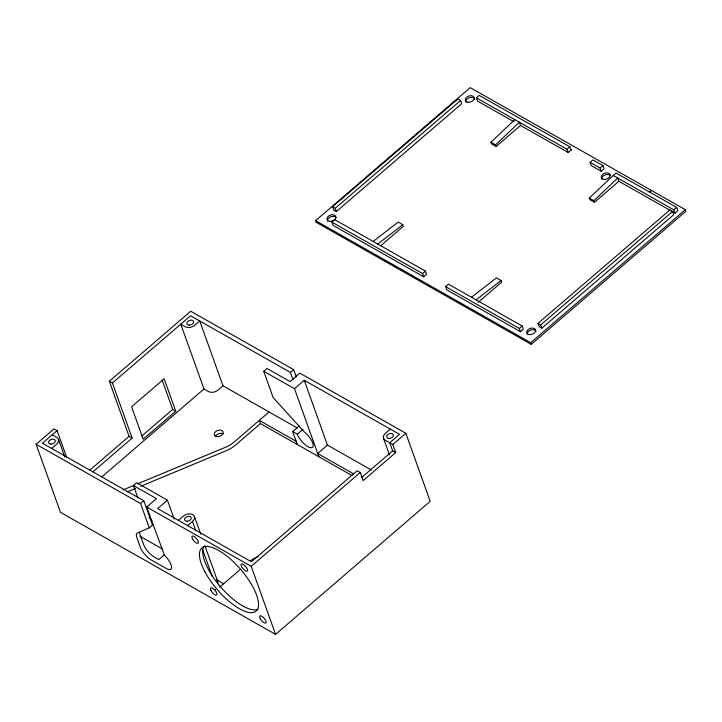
<?xml version="1.0" encoding="UTF-8"?>
<svg xmlns="http://www.w3.org/2000/svg" width="722" height="722" viewBox="0 0 722 722"><rect width="100%" height="100%" fill="white"/><g stroke="black" fill="none" stroke-linecap="round" stroke-linejoin="round"><path stroke-width="1.08" d="M496.14 146.485L495.554 144.869L519.389 122.244L520.553 125.484L496.14 146.485L491.529 143.877L490.951 142.252L514.786 119.626M594.468 202.286L589.865 199.669L589.278 198.045L615.965 172.973L676.658 207.404L677.814 210.643L674.971 213.098L618.889 181.276L617.725 178.036L593.89 200.662L594.468 202.286L618.889 181.276M299.206 425.971L292.699 431.575L297.311 434.193A11.561 4.287 49.3 0 0 307.211 446.241A11.561 4.287 49.3 0 0 313.059 444.247A11.561 4.287 49.3 0 0 304.179 431.855L273.124 397.506L263.729 371.279L266.987 368.482L290.054 381.532L299.82 373.13L405.836 433.281L430.204 501.33L275.569 634.376L60.468 512.322L36.1 444.274L54.006 428.868L57.074 430.61L66.559 457.098M92.985 471.782L132.144 438.083L129.076 436.341L109.347 381.252L190.734 311.227L293.673 369.637L296.327 377.046M57.074 430.61L42.427 443.218L143.831 500.752L152.541 525.056L149.283 527.854L137.045 533.134A11.561 4.287 49.3 0 0 136.846 537.592L140.33 547.312A11.561 4.287 49.3 0 0 150.916 559.776L165.509 568.024A11.561 4.287 49.3 0 0 171.574 566.914A11.561 4.287 49.3 0 0 164.445 555.299L146.728 507.043L156.494 498.64L133.444 485.563L136.702 482.756L167.432 500.193L174.164 519.01M132.144 438.083L112.424 382.994L190.554 315.776L290.425 372.435L293.078 379.853M315.577 220.67L470.212 87.624L685.322 209.678L685.9 211.293L531.266 344.34L316.164 222.286L315.577 220.67L530.688 342.715L531.266 344.34M51.65 448.443L56.533 444.247A6.94 4.63 -19.7 0 0 56.803 437.424L52.192 434.815M332.526 206.781L457.865 98.95L460.555 100.475L461.71 103.715L336.38 211.546L333.69 210.021L332.526 206.781L335.216 208.306L336.38 211.546M335.216 208.306L460.555 100.475M331.912 222.123L334.764 219.668L425.411 271.102L426.576 274.342L423.724 276.797L333.068 225.363L331.912 222.123L422.56 273.557L423.724 276.797M514.019 121.774L477.531 101.071L476.376 97.831L479.218 95.376L569.875 146.819L571.03 150.059M89.907 470.04L129.076 436.341M141.783 436.007L172.666 409.437L162.188 380.16M175.744 411.179L143.182 439.184L131.585 406.775L164.138 378.77L175.744 411.179L172.666 409.437M101.802 476.908L203.992 388.987L180.789 324.178L185.392 326.795A6.94 4.63 -19.7 0 0 194.886 325.207L199.768 321.001L222.981 385.819L297.211 427.938M380.629 245.868L403.354 226.311L402.777 224.695L398.165 222.078L373.175 241.464M222.981 385.819L218.089 390.015A6.94 4.63 -19.7 0 1 208.604 391.604L203.992 388.987M290.425 372.435L293.673 369.637M149.283 527.854L140.582 503.55L143.831 500.752M422.56 273.557L425.411 271.102M571.436 149.707L568.187 152.504L567.023 149.264L569.875 146.819M318.853 456.746L294.486 388.689L304.251 380.286L399.51 434.337L389.745 442.739L392.642 450.844L395.719 452.586L363.166 480.59L360.26 472.495L357.191 470.744L251.391 561.779L157.667 508.595L167.432 500.193M269.071 411.973L234.072 442.081A23.122 15.442 -19.7 0 1 224.587 447.649L137.505 483.884M296.182 441.295L259.306 420.375L260.462 423.615L235.237 445.321A23.122 15.442 -19.7 0 1 225.751 450.898L140.745 486.267M445.609 286.634L448.461 284.179L522.205 326.028L523.369 329.268L520.517 331.723L446.774 289.874L445.609 286.634L519.362 328.483L520.517 331.723M590.073 162.342L592.915 159.896L602.906 165.564L604.07 168.804L601.218 171.249L591.228 165.582L590.073 162.342L600.054 168.009L601.218 171.249M178.406 520.363L183.289 516.167A6.94 4.63 -19.7 0 1 192.783 514.578A6.94 4.63 -19.7 0 1 192.503 521.392L195.879 530.805M600.054 168.009L602.906 165.564M187.621 525.598L192.503 521.392M297.311 434.193L303.005 429.292M164.481 554.686L158.777 559.586L154.174 556.969A11.561 4.287 49.3 0 1 143.588 544.514L140.104 534.785A11.561 4.287 49.3 0 1 139.617 532.836M478.117 302.392L501.691 282.112L501.113 280.488L496.501 277.871L471.502 297.256M304.251 380.286L327.454 445.095L317.689 453.506L353.654 473.912M649.322 192.386L651.515 190.491M390.295 429.103L385.404 433.308A6.94 4.63 -19.7 0 0 385.133 440.122L392.813 444.481L395.719 452.586M519.362 328.483L522.205 326.028M219.596 587.257L240.489 569.279M275.569 634.376L251.202 566.319L360.26 472.495M392.813 444.481L405.836 433.281M538.025 323.384L669.872 209.949L672.561 211.474L673.725 214.714L541.879 328.149L539.19 326.624L538.025 323.384L540.715 324.909L541.879 328.149M361.758 477.413L392.642 450.844M674.971 213.098L673.807 209.858L676.658 207.404M540.715 324.909L672.561 211.474M530.688 342.715L685.322 209.678M377.777 244.081L402.777 224.695M476.114 299.874L501.113 280.488M122.993 489.922L134.4 485.184M127.262 491.872L135.555 488.424M263.729 371.279L294.486 388.689M476.376 97.831L567.023 149.264M613.113 175.419L673.807 209.858M520.553 125.484L568.187 152.504M490.951 142.252L495.554 144.869M589.278 198.045L593.89 200.662M327.454 445.095L371.451 470.067M260.462 423.615L351.903 475.491M109.347 381.252L112.424 382.994M36.1 444.274L140.582 503.55M146.728 507.043L251.202 566.319M140.014 536.284L162.333 548.946M216.952 579.937L223.667 583.755M149.03 517.421L151.918 520.824M383.481 438.254L389.474 454.977M292.699 431.575L297.338 444.535M194.435 516.447L200.797 534.226M204.913 545.724L217.638 581.264M202.611 549.622L212.349 576.806M133.444 485.563L137.812 497.756M58.455 439.301L64.818 457.071M527.259 334.033A4.621 3.087 -19.7 0 1 530.977 329.972A4.621 3.087 -19.7 0 1 536.04 331.326M327.662 221.293A4.621 3.087 -19.7 0 1 330.595 216.871A4.621 3.087 -19.7 0 1 336.163 217.719M466.015 102.253A4.621 3.087 -19.7 0 1 469.381 97.669A4.621 3.087 -19.7 0 1 474.751 99.248M601.958 179.309A4.621 3.087 -19.7 0 1 604.72 175.076A4.621 3.087 -19.7 0 1 610.252 175.5M257.88 609.251A41.623 15.442 49.3 0 1 220.093 586.273A41.623 15.442 49.3 0 1 204.254 546.112M215.607 589.784A4.621 1.715 49.3 0 1 215.318 589.432M215.58 436.494A4.621 3.087 -19.7 0 1 223.125 433.805M250.57 560.714A23.122 15.442 -19.7 0 1 258.386 556.472M217.015 580.217A6.94 4.63 -19.7 0 1 217.539 583.755M529.578 334.638A4.621 3.087 -19.7 0 0 535.553 329.999A4.621 3.087 -19.7 0 0 528.287 329.431A4.621 3.087 -19.7 0 0 529.578 334.638M329.846 221.311A4.621 3.087 -19.7 0 0 335.82 216.663A4.621 3.087 -19.7 0 0 328.546 216.104A4.621 3.087 -19.7 0 0 329.846 221.311M468.199 102.271A4.621 3.087 -19.7 0 0 474.173 97.623A4.621 3.087 -19.7 0 0 466.908 97.064A4.621 3.087 -19.7 0 0 468.199 102.271M604.449 179.435A4.621 3.087 -19.7 0 0 610.09 174.589A4.621 3.087 -19.7 0 0 602.662 174.399A4.621 3.087 -19.7 0 0 604.449 179.435M192.476 538.829A4.621 1.715 49.3 0 0 198.135 543.197A4.621 1.715 49.3 0 0 194.814 536.997A4.621 1.715 49.3 0 0 192.476 538.829M204.994 571.941A41.623 15.442 49.3 0 0 255.949 611.272A41.623 15.442 49.3 0 0 226.076 555.435A41.623 15.442 49.3 0 0 204.994 571.941M260.2 618.573A4.621 1.715 49.3 0 0 265.867 622.951A4.621 1.715 49.3 0 0 262.546 616.741A4.621 1.715 49.3 0 0 260.2 618.573M241.635 566.725A4.621 1.715 49.3 0 0 247.303 571.093A4.621 1.715 49.3 0 0 243.982 564.893A4.621 1.715 49.3 0 0 241.635 566.725M217.43 436.657A4.621 3.087 -19.7 0 0 223.062 431.81A4.621 3.087 -19.7 0 0 215.634 431.621A4.621 3.087 -19.7 0 0 217.43 436.657M211.041 590.677A4.621 1.715 49.3 0 0 216.699 595.054A4.621 1.715 49.3 0 0 213.378 588.845A4.621 1.715 49.3 0 0 211.041 590.677M388.851 438.38A3.466 2.319 -19.7 0 0 393.328 434.906A3.466 2.319 -19.7 0 0 387.876 434.482A3.466 2.319 -19.7 0 0 388.851 438.38M189.11 325.053A3.466 2.319 -19.7 0 0 193.586 321.57A3.466 2.319 -19.7 0 0 188.135 321.146A3.466 2.319 -19.7 0 0 189.11 325.053M50.748 444.093A3.466 2.319 -19.7 0 0 55.233 440.61A3.466 2.319 -19.7 0 0 49.782 440.185A3.466 2.319 -19.7 0 0 50.748 444.093M186.935 521.257A3.466 2.319 -19.7 0 0 191.168 517.62A3.466 2.319 -19.7 0 0 185.59 517.475A3.466 2.319 -19.7 0 0 186.935 521.257"/></g></svg>
